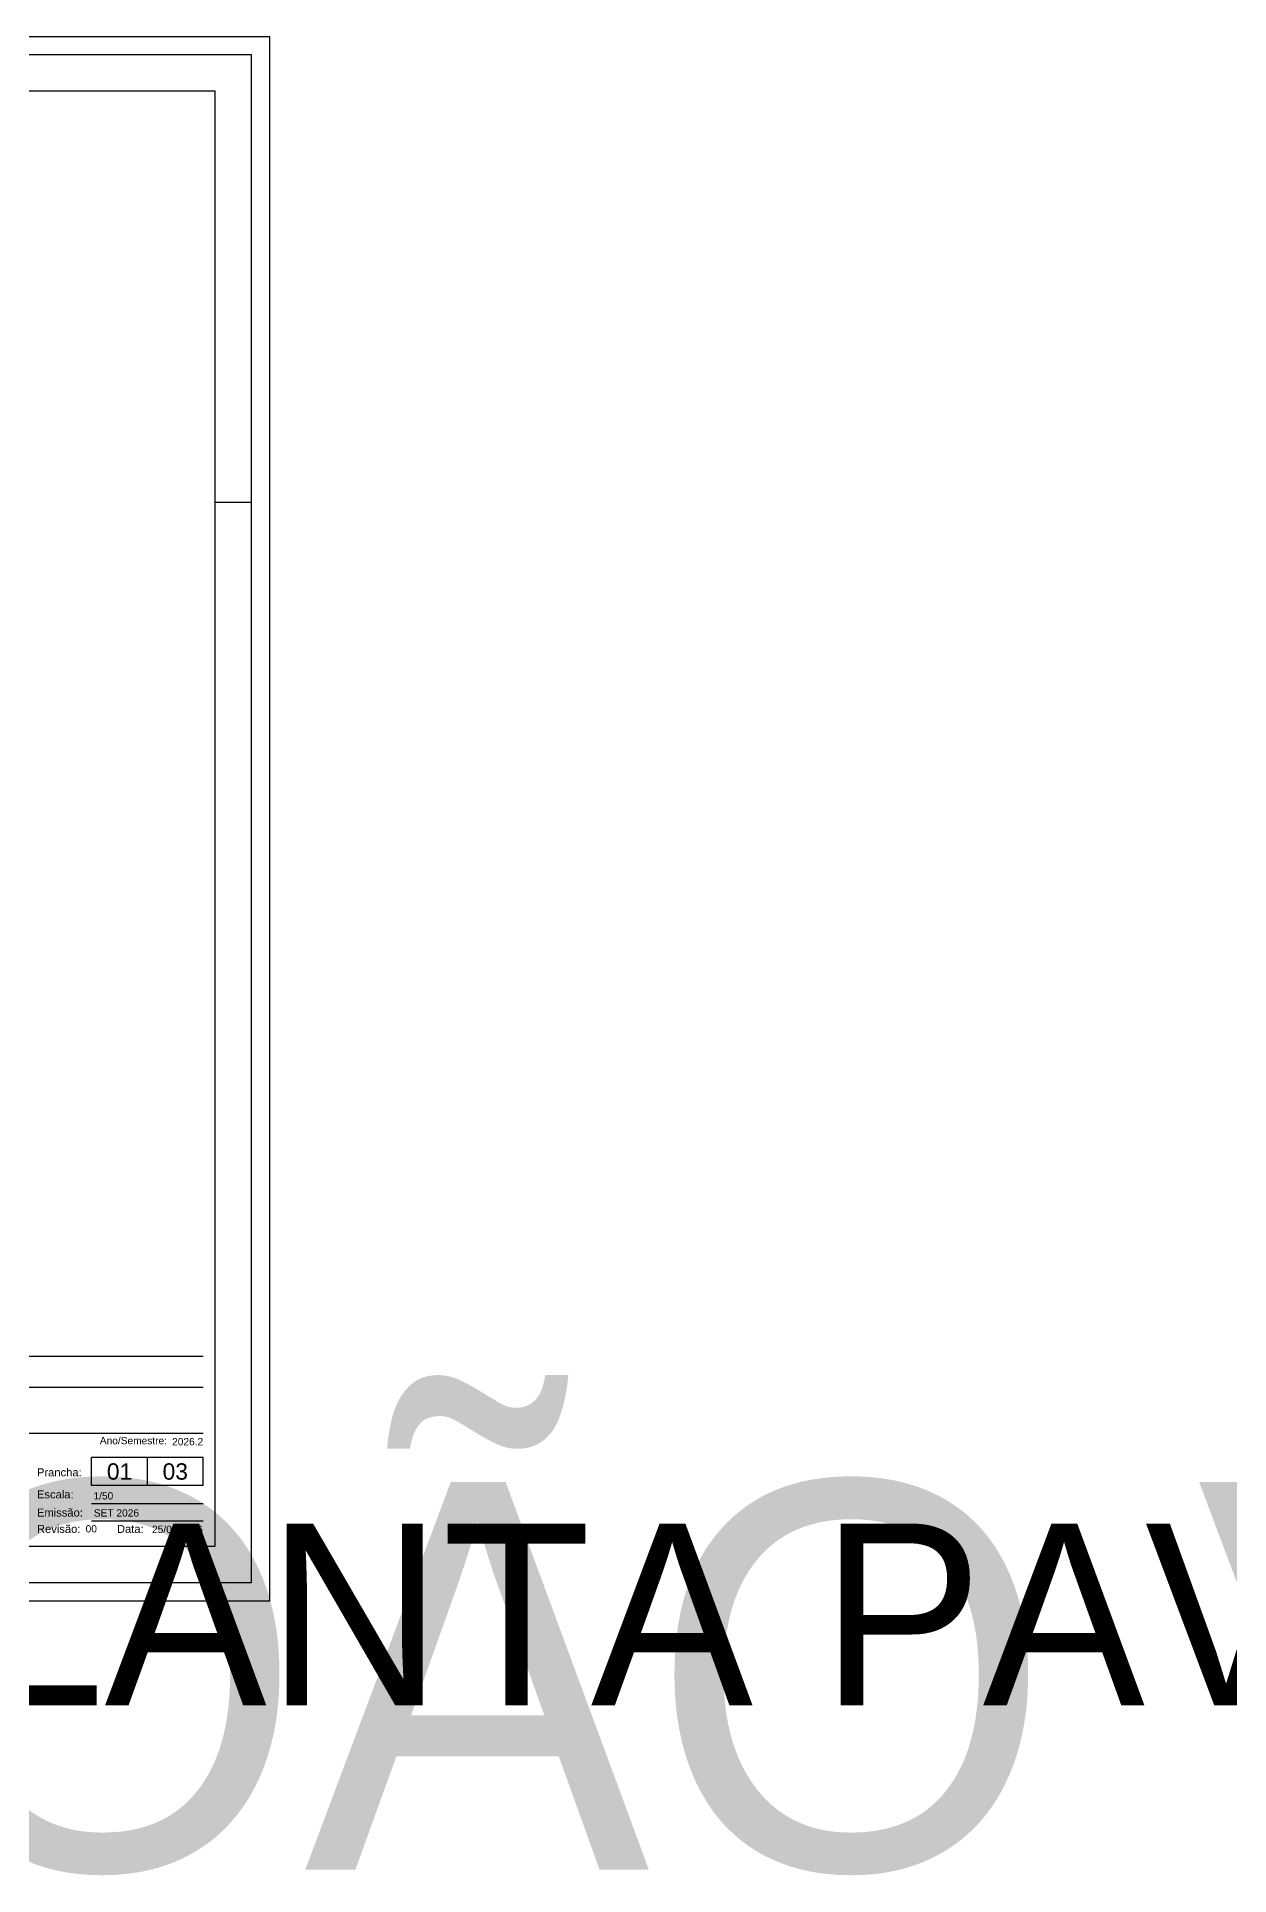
# Model space of a CAD drawing. Header units: metres. Extents: x 43 to 221, y 12 to 94.
# Drawn here: x 71.18 to 87.58, y 43.75 to 69.02 of the extents above; entities that cross this region are included whole.
import ezdxf
from ezdxf.enums import TextEntityAlignment as Align

# ---------------------------------------------------------------- set-up
doc = ezdxf.new("R2018")
doc.units = ezdxf.units.M
doc.header["$LTSCALE"] = 0.25
doc.layers.add('0_MRG_AUX', color=7, linetype='Continuous', true_color=0xecbcd1, plot=False)
doc.layers.add('CAR_0', color=7, linetype='Continuous', true_color=0xff6b00, plot=False)
for name, color, linetype in [('CAR_LINHAS_CINZA', 8, 'Continuous'), ('CAR_LINHAS_DESTAQUE', 3, 'Continuous'), ('CAR_TEXTO_CINZA', 8, 'Continuous'), ('CAR_TEXTO_PRETO', 1, 'Continuous'), ('MRG_EXTERNA', 1, 'Continuous'), ('MRG_INTERNA', 2, 'Continuous')]:
    doc.layers.add(name, color=color, linetype=linetype)
doc.styles.add('Arial', font='arial.ttf')
doc.styles.get("Standard").update_dxf_attribs({"font": 'arial.ttf'})

# ---------------------------------------------------------------- blocks, each defined once
blk = doc.blocks.new('FORMATO_A2mmD')
at = {"layer": '0_MRG_AUX'}
blk.add_lwpolyline([(5, -5), (5, 425), (-599, 425), (-599, -5)], close=True, dxfattribs=at)
at = {"layer": 'MRG_EXTERNA'}
blk.add_lwpolyline([(0, 0), (0, 420), (-594, 420), (-594, 0)], close=True, dxfattribs=at)
at = {"layer": 'MRG_INTERNA'}
for p, q in [((-473, 410), (-473, 420)), ((-377, 410), (-377, 420)), ((-377, 410), (-377, 420)), ((-281, 410), (-281, 420)), ((-185, 410), (-185, 420)), ((-185, 410), (-185, 420)), ((-569, 297), (-594, 297)), ((-10, 297), (0, 297)), ((-473, 10), (-473, 0)), ((-377, 10), (-377, 0)), ((-377, 10), (-377, 0)), ((-281, 10), (-281, 0)), ((-185, 10), (-185, 0)), ((-185, 10), (-185, 0))]:
    blk.add_line(p, q, dxfattribs=at)
blk.add_lwpolyline([(-569, 410), (-569, 10), (-10, 10), (-10, 410)], close=True, dxfattribs=at)
blk = doc.blocks.new('carimbo')
at = {"layer": 'CAR_0'}
for p, q in [((0, 0), (0, 0.05225)), ((-0.175, 0), (0, 0))]:
    blk.add_line(p, q, dxfattribs=at)
at = {"layer": 'CAR_LINHAS_CINZA'}
for p, q in [((-0.17336, 0.05225), (-0.00329, 0.05225)), ((-0.17336, 0.04375), (-0.00329, 0.04375)), ((-0.00329, 0.031), (-0.17336, 0.031))]:
    blk.add_line(p, q, dxfattribs=at)
at = {"layer": 'CAR_LINHAS_DESTAQUE'}
for p, q in [((-0.00329, 0.02443), (-0.03396, 0.02443)), ((-0.03396, 0.01665), (-0.03396, 0.02443)), ((-0.01862, 0.01665), (-0.01862, 0.02443)), ((-0.00329, 0.01665), (-0.00329, 0.02443)), ((-0.00329, 0.01665), (-0.03396, 0.01665))]:
    blk.add_line(p, q, dxfattribs=at)
at = {"layer": 'CAR_TEXTO_CINZA'}
for p, q in [((-0.00329, 0.01165), (-0.03396, 0.01165)), ((-0.00329, 0.00685), (-0.03396, 0.00685))]:
    blk.add_line(p, q, dxfattribs=at)
at = {"layer": 'CAR_TEXTO_CINZA', "style": 'Arial'}
for s, height, p in [('Ano/Semestre:', 0.002, (-0.03171, 0.02803)), ('Prancha: ', 0.0022, (-0.049, 0.01921)), ('Escala:', 0.0022, (-0.049, 0.01315)), ('Emissão:', 0.0022, (-0.049, 0.00815)), ('Revisão: ', 0.0022, (-0.049, 0.00365)), ('Data:', 0.0022, (-0.02701, 0.00365))]:
    blk.add_text(s, height=height, dxfattribs=at).set_placement(p)
at = {"layer": 'CAR_TEXTO_CINZA', "style": 'Arial', "flags": 8}
blk.add_attdef('FASE', (-0.17336, 0.04), '', height=0.002, dxfattribs=at)
blk.add_attdef('A/S', text='', height=0.002, dxfattribs=at).set_placement((-0.00329, 0.02776), align=Align.RIGHT)
at = {"layer": 'CAR_TEXTO_PRETO', "lineweight": 30, "flags": 104}
blk.add_attdef('TITULO_01', text='', height=0.003, dxfattribs=at).set_placement((-0.11218, 0.00625), align=Align.MIDDLE_CENTER)
at = {"layer": 'CAR_TEXTO_PRETO', "linetype": 'Continuous', "style": 'Arial', "flags": 8}
for tag, p, height in [('IES-CURSO', (-0.17336, 0.045), 0.006), ('NOME', (-0.17336, 0.033), 0.005)]:
    blk.add_attdef(tag, p, '', height=height, dxfattribs=at)
at = {"layer": 'CAR_TEXTO_PRETO', "style": 'Arial', "flags": 8}
for tag, p in [('DOCENTE', (-0.15788, 0.024)), ('DISCIPLINA', (-0.15782, 0.0275)), ('DATAEMISSÃO', (-0.03335, 0.00815)), ('REVN', (-0.03563, 0.00379))]:
    blk.add_attdef(tag, p, '', height=0.002, dxfattribs=at)
for tag, p in [('NUM', (-0.02629, 0.02054)), ('TOT', (-0.01095, 0.02054))]:
    blk.add_attdef(tag, text='', height=0.0045, dxfattribs=at).set_placement(p, align=Align.MIDDLE_CENTER)
at = {"layer": 'CAR_TEXTO_PRETO', "lineweight": 30, "flags": 104}
blk.add_attdef('DISCENTE', text='', height=0.002, dxfattribs=at).set_placement((-0.15757, 0.01762), align=Align.MIDDLE_LEFT)
at = {"layer": 'CAR_TEXTO_PRETO', "style": 'Arial'}
blk.add_attdef('ESCALA', (-0.03346, 0.01285), '', height=0.002, dxfattribs=at)
at = {"layer": 'CAR_TEXTO_PRETO', "style": 'Arial', "flags": 8}
blk.add_attdef('REVDATA', text='', height=0.002, dxfattribs=at).set_placement((-0.00337, 0.00365), align=Align.RIGHT)

msp = doc.modelspace()

# ---------------------------------------------------------------- block references
at = {"xscale": 0.05, "yscale": 0.05, "zscale": 0.05}
msp.add_blockref('FORMATO_A2mmD', (74.135, 47.775), dxfattribs=at)
ref = msp.add_blockref('carimbo', (73.635, 48.275), dxfattribs=dict(xscale=50, yscale=50, zscale=50))
lines = msp.add_mtext('PLANTA PAVIMENTO SUPERIOR', dxfattribs={"layer": 'CAR_TEXTO_PRETO', "insert": (68.026, 48.587), "char_height": 2.5, "attachment_point": 1})
ref.add_attrib('TITULO_01', '', (68.026, 48.587), dxfattribs={"flags": 104}).embed_mtext(lines)
ref.add_attrib('ESCALA', '1/50', (71.962, 48.917), dxfattribs={"layer": 'CAR_TEXTO_PRETO', "height": 0.1, "style": 'Arial'})
ref.add_attrib('DATAEMISSÃO', 'SET 2026', (71.967, 48.682), dxfattribs={"layer": 'CAR_TEXTO_PRETO', "height": 0.1, "style": 'Arial', "flags": 8})
ref.add_attrib('NUM', '01', dxfattribs={"layer": 'CAR_TEXTO_PRETO', "height": 0.225, "style": 'Arial', "flags": 8}).set_placement((72.321, 49.302), align=Align.MIDDLE_CENTER)
ref.add_attrib('TOT', '03', dxfattribs={"layer": 'CAR_TEXTO_PRETO', "height": 0.225, "style": 'Arial', "flags": 8}).set_placement((73.087, 49.302), align=Align.MIDDLE_CENTER)
ref.add_attrib('REVN', '00', (71.854, 48.464), dxfattribs={"layer": 'CAR_TEXTO_PRETO', "height": 0.1, "style": 'Arial', "flags": 8})
ref.add_attrib('REVDATA', '25/09/2026', dxfattribs={"layer": 'CAR_TEXTO_PRETO', "height": 0.1, "style": 'Arial', "flags": 8}).set_placement((73.467, 48.457), align=Align.RIGHT)
ref.add_attrib('A/S', '2026.2', dxfattribs={"layer": 'CAR_TEXTO_CINZA', "height": 0.1, "style": 'Arial', "flags": 8}).set_placement((73.471, 49.662), align=Align.RIGHT)
lines = msp.add_mtext('JOÃO VICTOR MELO E MARIA CLARA GOMES', dxfattribs={"layer": 'CAR_TEXTO_PRETO', "insert": (65.756, 49.156), "char_height": 5.32824, "attachment_point": 1})
ref.add_attrib('DISCENTE', '', (65.756, 49.156), dxfattribs={"flags": 104}).embed_mtext(lines)

doc.saveas('drawing.dxf')
